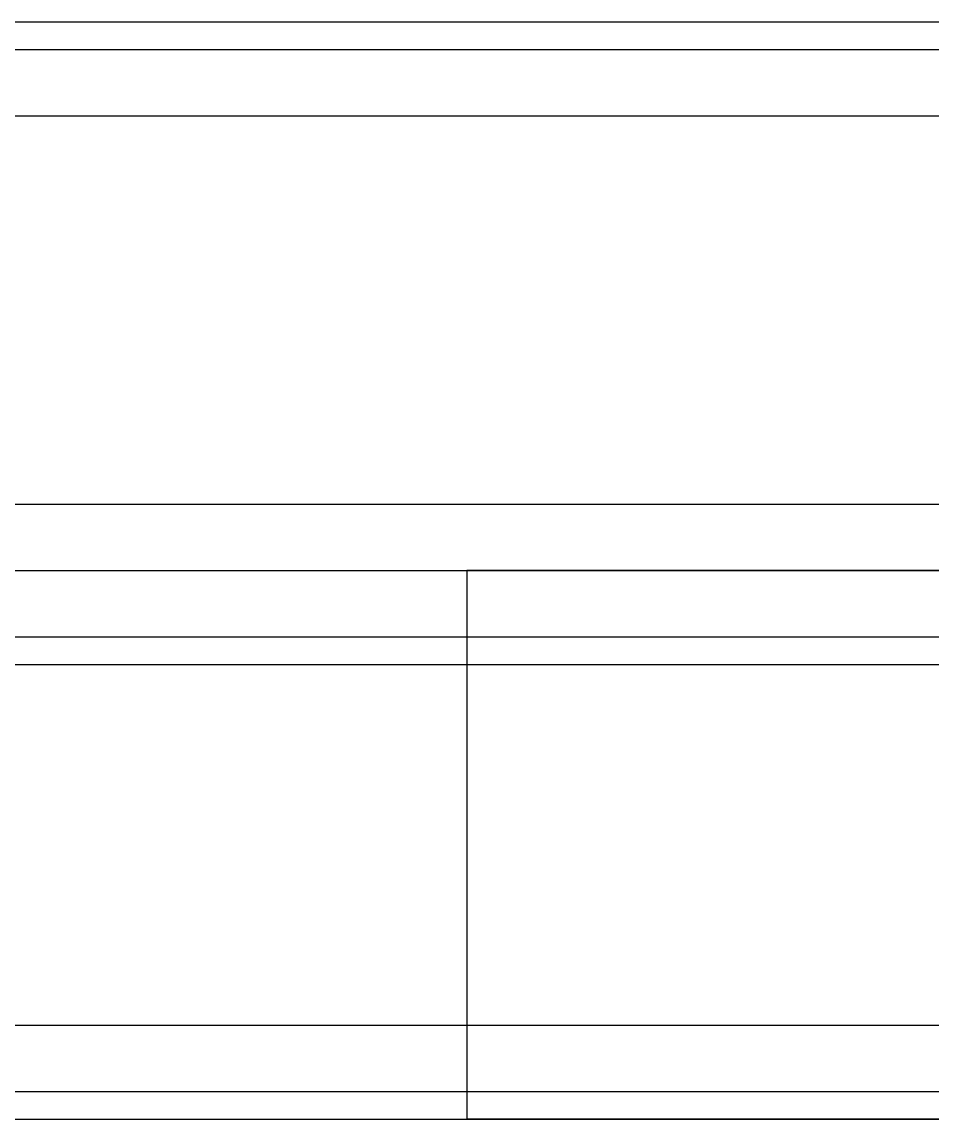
# Model space of a CAD drawing. Header units: millimetres. Extents: x -2000 to 0, y -2 to 2.
# Drawn here: x -979.576 to -975.636, y -2.375 to 2.375 of the extents above; entities that cross this region are included whole.
import ezdxf

# ---------------------------------------------------------------- set-up
doc = ezdxf.new("R2010")
doc.units = ezdxf.units.MM
doc.header["$MEASUREMENT"] = 0
doc.layers.add('2 Meter Open Rail', color=7, linetype='Continuous')

msp = doc.modelspace()

# ---------------------------------------------------------------- linework, layer by layer
at = {"layer": '2 Meter Open Rail', "lineweight": 30}
for p, q in [((-1000, 2.375, 69.9355), (0, 2.375, 69.9355)), ((-2000, 2.375, 20.122), (0, 2.375, 20.122)), ((-2000, 2.375, 19.9355), (0, 2.375, 19.9355)), ((-1000, 2.375, 70.122), (0, 2.375, 70.122)), ((-2000, 2.256, 20.4094), (0, 2.256, 20.4094)), ((-1000, 2.256, 70.4094), (0, 2.256, 70.4094)), ((-2000, 1.9686, 19.5291), (0, 1.9686, 19.5291)), ((-1000, 1.9686, 69.5291), (0, 1.9686, 69.5291)), ((-2000, 0.2874, 22.378), (0, 0.2874, 22.378)), ((-1000, 0.2874, 72.378), (0, 0.2874, 72.378)), ((-2000, 0, 19.5291), (0, 0, 19.5291)), ((-1000, 0, 69.5291), (0, 0, 69.5291)), ((-977.2544, 0, 64.4972), (-977.2892, 0, 64.4393)), ((-977.218, 0, 64.5544), (-977.2544, 0, 64.4972)), ((-977.1801, 0, 64.6108), (-977.218, 0, 64.5544)), ((-977.1407, 0, 64.6663), (-977.1801, 0, 64.6108)), ((-977.0997, 0, 64.721), (-977.1407, 0, 64.6663)), ((-977.0573, 0, 64.7746), (-977.0997, 0, 64.721)), ((-977.0135, 0, 64.8272), (-977.0573, 0, 64.7746)), ((-976.9683, 0, 64.8787), (-977.0135, 0, 64.8272)), ((-976.9217, 0, 64.929), (-976.9683, 0, 64.8787)), ((-976.8738, 0, 64.9781), (-976.9217, 0, 64.929)), ((-976.8247, 0, 65.026), (-976.8738, 0, 64.9781)), ((-976.7744, 0, 65.0726), (-976.8247, 0, 65.026)), ((-976.7229, 0, 65.1178), (-976.7744, 0, 65.0726)), ((-976.6703, 0, 65.1616), (-976.7229, 0, 65.1178)), ((-976.6167, 0, 65.204), (-976.6703, 0, 65.1616)), ((-976.562, 0, 65.245), (-976.6167, 0, 65.204)), ((-976.5065, 0, 65.2844), (-976.562, 0, 65.245)), ((-976.4501, 0, 65.3223), (-976.5065, 0, 65.2844)), ((-976.3929, 0, 65.3587), (-976.4501, 0, 65.3223)), ((-976.335, 0, 65.3935), (-976.3929, 0, 65.3587)), ((-976.2764, 0, 65.4267), (-976.335, 0, 65.3935)), ((-976.2171, 0, 65.4583), (-976.2764, 0, 65.4267)), ((-976.1574, 0, 65.4882), (-976.2171, 0, 65.4583)), ((-976.0971, 0, 65.5165), (-976.1574, 0, 65.4882)), ((-976.0365, 0, 65.5432), (-976.0971, 0, 65.5165)), ((-975.9755, 0, 65.5682), (-976.0365, 0, 65.5432)), ((-975.9142, 0, 65.5916), (-975.9755, 0, 65.5682)), ((-975.8526, 0, 65.6134), (-975.9142, 0, 65.5916)), ((-975.791, 0, 65.6335), (-975.8526, 0, 65.6134)), ((-975.7292, 0, 65.652), (-975.791, 0, 65.6335)), ((-975.6673, 0, 65.6689), (-975.7292, 0, 65.652)), ((-975.6055, 0, 65.6842), (-975.6673, 0, 65.6689)), ((-2000, 0, 0.4064), (0, 0, 0.4064)), ((-1000, 0, 50.4064), (0, 0, 50.4064)), ((-977.6493, 0, 13.1631), (-977.65, 0, 6.4043)), ((-977.65, 0, 6.4043), (-977.6493, 0, 6.3455)), ((-977.65, 0, 6.4043), (-977.65, -2.375, 6.4043)), ((-977.65, 0, 13.1043), (-977.65, -2.375, 13.1043)), ((-977.6493, 0, 63.1631), (-977.65, 0, 56.4043)), ((-977.65, 0, 56.4043), (-977.6493, 0, 56.3455)), ((-977.65, 0, 56.4043), (-977.65, -2.375, 56.4043)), ((-977.65, 0, 63.1043), (-977.65, -2.375, 63.1043)), ((-977.6474, 0, 13.2224), (-977.6493, 0, 13.1631)), ((-977.6493, 0, 6.3455), (-977.6474, 0, 6.2862)), ((-977.6474, 0, 63.2224), (-977.6493, 0, 63.1631)), ((-977.6493, 0, 56.3455), (-977.6474, 0, 56.2862)), ((-977.644, 0, 13.2822), (-977.6474, 0, 13.2224)), ((-977.6474, 0, 6.2862), (-977.644, 0, 6.2264)), ((-977.644, 0, 63.2822), (-977.6474, 0, 63.2224)), ((-977.6474, 0, 56.2862), (-977.644, 0, 56.2264)), ((-977.6393, 0, 13.3424), (-977.644, 0, 13.2822)), ((-977.644, 0, 6.2264), (-977.6393, 0, 6.1662)), ((-977.6393, 0, 63.3424), (-977.644, 0, 63.2822)), ((-977.644, 0, 56.2264), (-977.6393, 0, 56.1662)), ((-977.6331, 0, 13.403), (-977.6393, 0, 13.3424)), ((-977.6393, 0, 6.1662), (-977.6331, 0, 6.1056)), ((-977.6331, 0, 63.403), (-977.6393, 0, 63.3424)), ((-977.6393, 0, 56.1662), (-977.6331, 0, 56.1056)), ((-977.6255, 0, 13.4639), (-977.6331, 0, 13.403)), ((-977.6331, 0, 6.1056), (-977.6255, 0, 6.0447)), ((-977.6255, 0, 63.4639), (-977.6331, 0, 63.403)), ((-977.6331, 0, 56.1056), (-977.6255, 0, 56.0447)), ((-977.6164, 0, 13.5251), (-977.6255, 0, 13.4639)), ((-977.6255, 0, 6.0447), (-977.6164, 0, 5.9835)), ((-977.6164, 0, 63.5251), (-977.6255, 0, 63.4639)), ((-977.6255, 0, 56.0447), (-977.6164, 0, 55.9835)), ((-977.6058, 0, 13.5865), (-977.6164, 0, 13.5251)), ((-977.6164, 0, 5.9835), (-977.6058, 0, 5.9221)), ((-977.6058, 0, 63.5865), (-977.6164, 0, 63.5251)), ((-977.6164, 0, 55.9835), (-977.6058, 0, 55.9221)), ((-977.5936, 0, 13.6481), (-977.6058, 0, 13.5865)), ((-977.6058, 0, 5.9221), (-977.5936, 0, 5.8605)), ((-977.5936, 0, 63.6481), (-977.6058, 0, 63.5865)), ((-977.6058, 0, 55.9221), (-977.5936, 0, 55.8605)), ((-977.5799, 0, 13.7098), (-977.5936, 0, 13.6481)), ((-977.5936, 0, 5.8605), (-977.5799, 0, 5.7988)), ((-977.5799, 0, 63.7098), (-977.5936, 0, 63.6481)), ((-977.5936, 0, 55.8605), (-977.5799, 0, 55.7988)), ((-977.5646, 0, 13.7716), (-977.5799, 0, 13.7098)), ((-977.5799, 0, 5.7988), (-977.5646, 0, 5.737)), ((-977.5646, 0, 63.7716), (-977.5799, 0, 63.7098)), ((-977.5799, 0, 55.7988), (-977.5646, 0, 55.737)), ((-977.5477, 0, 13.8335), (-977.5646, 0, 13.7716)), ((-977.5646, 0, 5.737), (-977.5477, 0, 5.6751)), ((-977.5477, 0, 63.8335), (-977.5646, 0, 63.7716)), ((-977.5646, 0, 55.737), (-977.5477, 0, 55.6751)), ((-977.5292, 0, 13.8953), (-977.5477, 0, 13.8335)), ((-977.5477, 0, 5.6751), (-977.5292, 0, 5.6133)), ((-977.5292, 0, 63.8953), (-977.5477, 0, 63.8335)), ((-977.5477, 0, 55.6751), (-977.5292, 0, 55.6133)), ((-977.5091, 0, 13.9569), (-977.5292, 0, 13.8953)), ((-977.5292, 0, 5.6133), (-977.5091, 0, 5.5517)), ((-977.5091, 0, 63.9569), (-977.5292, 0, 63.8953)), ((-977.5292, 0, 55.6133), (-977.5091, 0, 55.5517)), ((-977.4873, 0, 14.0185), (-977.5091, 0, 13.9569)), ((-977.5091, 0, 5.5517), (-977.4873, 0, 5.4901)), ((-977.4873, 0, 64.0185), (-977.5091, 0, 63.9569)), ((-977.5091, 0, 55.5517), (-977.4873, 0, 55.4901)), ((-977.4639, 0, 14.0798), (-977.4873, 0, 14.0185)), ((-977.4873, 0, 5.4901), (-977.4639, 0, 5.4288)), ((-977.4639, 0, 64.0798), (-977.4873, 0, 64.0185)), ((-977.4873, 0, 55.4901), (-977.4639, 0, 55.4288)), ((-977.4389, 0, 14.1408), (-977.4639, 0, 14.0798)), ((-977.4639, 0, 5.4288), (-977.4389, 0, 5.3678)), ((-977.4389, 0, 64.1408), (-977.4639, 0, 64.0798)), ((-977.4639, 0, 55.4288), (-977.4389, 0, 55.3678)), ((-977.4122, 0, 14.2014), (-977.4389, 0, 14.1408)), ((-977.4389, 0, 5.3678), (-977.4122, 0, 5.3072)), ((-977.4122, 0, 64.2014), (-977.4389, 0, 64.1408)), ((-977.4389, 0, 55.3678), (-977.4122, 0, 55.3072)), ((-977.3839, 0, 14.2617), (-977.4122, 0, 14.2014)), ((-977.4122, 0, 5.3072), (-977.3839, 0, 5.2469)), ((-977.3839, 0, 64.2617), (-977.4122, 0, 64.2014)), ((-977.4122, 0, 55.3072), (-977.3839, 0, 55.2469)), ((-977.354, 0, 14.3214), (-977.3839, 0, 14.2617)), ((-977.3839, 0, 5.2469), (-977.354, 0, 5.1872)), ((-977.354, 0, 64.3214), (-977.3839, 0, 64.2617)), ((-977.3839, 0, 55.2469), (-977.354, 0, 55.1872)), ((-977.3224, 0, 14.3807), (-977.354, 0, 14.3214)), ((-977.354, 0, 5.1872), (-977.3224, 0, 5.1279)), ((-977.3224, 0, 64.3807), (-977.354, 0, 64.3214)), ((-977.354, 0, 55.1872), (-977.3224, 0, 55.1279)), ((-977.2892, 0, 14.4393), (-977.3224, 0, 14.3807)), ((-977.3224, 0, 5.1279), (-977.2892, 0, 5.0693)), ((-977.2892, 0, 64.4393), (-977.3224, 0, 64.3807)), ((-977.3224, 0, 55.1279), (-977.2892, 0, 55.0693)), ((-977.2544, 0, 14.4972), (-977.2892, 0, 14.4393)), ((-977.2892, 0, 5.0693), (-977.2544, 0, 5.0114)), ((-977.2892, 0, 55.0693), (-977.2544, 0, 55.0114)), ((-977.218, 0, 14.5544), (-977.2544, 0, 14.4972)), ((-977.2544, 0, 5.0114), (-977.218, 0, 4.9542)), ((-977.2544, 0, 55.0114), (-977.218, 0, 54.9542)), ((-977.1801, 0, 14.6108), (-977.218, 0, 14.5544)), ((-977.218, 0, 4.9542), (-977.1801, 0, 4.8978)), ((-977.218, 0, 54.9542), (-977.1801, 0, 54.8978)), ((-977.1407, 0, 14.6663), (-977.1801, 0, 14.6108)), ((-977.1801, 0, 4.8978), (-977.1407, 0, 4.8423)), ((-977.1801, 0, 54.8978), (-977.1407, 0, 54.8423)), ((-977.0997, 0, 14.721), (-977.1407, 0, 14.6663)), ((-977.1407, 0, 4.8423), (-977.0997, 0, 4.7876)), ((-977.1407, 0, 54.8423), (-977.0997, 0, 54.7876)), ((-977.0573, 0, 14.7746), (-977.0997, 0, 14.721)), ((-977.0997, 0, 4.7876), (-977.0573, 0, 4.734)), ((-977.0997, 0, 54.7876), (-977.0573, 0, 54.734)), ((-977.0135, 0, 14.8272), (-977.0573, 0, 14.7746)), ((-977.0573, 0, 4.734), (-977.0135, 0, 4.6814)), ((-977.0573, 0, 54.734), (-977.0135, 0, 54.6814)), ((-976.9683, 0, 14.8787), (-977.0135, 0, 14.8272)), ((-977.0135, 0, 4.6814), (-976.9683, 0, 4.6299)), ((-977.0135, 0, 54.6814), (-976.9683, 0, 54.6299)), ((-976.9217, 0, 14.929), (-976.9683, 0, 14.8787)), ((-976.9683, 0, 4.6299), (-976.9217, 0, 4.5796)), ((-976.9683, 0, 54.6299), (-976.9217, 0, 54.5796)), ((-976.8738, 0, 14.9781), (-976.9217, 0, 14.929)), ((-976.9217, 0, 4.5796), (-976.8738, 0, 4.5305)), ((-976.9217, 0, 54.5796), (-976.8738, 0, 54.5305)), ((-976.8247, 0, 15.026), (-976.8738, 0, 14.9781)), ((-976.8738, 0, 4.5305), (-976.8247, 0, 4.4826)), ((-976.8738, 0, 54.5305), (-976.8247, 0, 54.4826)), ((-976.7744, 0, 15.0726), (-976.8247, 0, 15.026)), ((-976.8247, 0, 4.4826), (-976.7744, 0, 4.436)), ((-976.8247, 0, 54.4826), (-976.7744, 0, 54.436)), ((-976.7229, 0, 15.1178), (-976.7744, 0, 15.0726)), ((-976.7744, 0, 4.436), (-976.7229, 0, 4.3908)), ((-976.7744, 0, 54.436), (-976.7229, 0, 54.3908)), ((-976.6703, 0, 15.1616), (-976.7229, 0, 15.1178)), ((-976.7229, 0, 4.3908), (-976.6703, 0, 4.347)), ((-976.7229, 0, 54.3908), (-976.6703, 0, 54.347)), ((-976.6167, 0, 15.204), (-976.6703, 0, 15.1616)), ((-976.6703, 0, 4.347), (-976.6167, 0, 4.3046)), ((-976.6703, 0, 54.347), (-976.6167, 0, 54.3046)), ((-976.562, 0, 15.245), (-976.6167, 0, 15.204)), ((-976.6167, 0, 4.3046), (-976.562, 0, 4.2636)), ((-976.6167, 0, 54.3046), (-976.562, 0, 54.2636)), ((-976.5065, 0, 15.2844), (-976.562, 0, 15.245)), ((-976.562, 0, 4.2636), (-976.5065, 0, 4.2242)), ((-976.562, 0, 54.2636), (-976.5065, 0, 54.2242)), ((-976.4501, 0, 15.3223), (-976.5065, 0, 15.2844)), ((-976.5065, 0, 4.2242), (-976.4501, 0, 4.1863)), ((-976.5065, 0, 54.2242), (-976.4501, 0, 54.1863)), ((-976.3929, 0, 15.3587), (-976.4501, 0, 15.3223)), ((-976.4501, 0, 4.1863), (-976.3929, 0, 4.1499)), ((-976.4501, 0, 54.1863), (-976.3929, 0, 54.1499)), ((-976.335, 0, 15.3935), (-976.3929, 0, 15.3587)), ((-976.3929, 0, 4.1499), (-976.335, 0, 4.1151)), ((-976.3929, 0, 54.1499), (-976.335, 0, 54.1151)), ((-976.2764, 0, 15.4267), (-976.335, 0, 15.3935)), ((-976.335, 0, 4.1151), (-976.2764, 0, 4.0819)), ((-976.335, 0, 54.1151), (-976.2764, 0, 54.0819)), ((-976.2171, 0, 15.4583), (-976.2764, 0, 15.4267)), ((-976.2764, 0, 4.0819), (-976.2171, 0, 4.0503)), ((-976.2764, 0, 54.0819), (-976.2171, 0, 54.0503)), ((-976.1574, 0, 15.4882), (-976.2171, 0, 15.4583)), ((-976.2171, 0, 4.0503), (-976.1574, 0, 4.0204)), ((-976.2171, 0, 54.0503), (-976.1574, 0, 54.0204)), ((-976.0971, 0, 15.5165), (-976.1574, 0, 15.4882)), ((-976.1574, 0, 4.0204), (-976.0971, 0, 3.9921)), ((-976.1574, 0, 54.0204), (-976.0971, 0, 53.9921)), ((-976.0365, 0, 15.5432), (-976.0971, 0, 15.5165)), ((-976.0971, 0, 3.9921), (-976.0365, 0, 3.9654)), ((-976.0971, 0, 53.9921), (-976.0365, 0, 53.9654)), ((-975.9755, 0, 15.5682), (-976.0365, 0, 15.5432)), ((-976.0365, 0, 3.9654), (-975.9755, 0, 3.9404)), ((-976.0365, 0, 53.9654), (-975.9755, 0, 53.9404)), ((-975.9142, 0, 15.5916), (-975.9755, 0, 15.5682)), ((-975.9755, 0, 3.9404), (-975.9142, 0, 3.917)), ((-975.9755, 0, 53.9404), (-975.9142, 0, 53.917)), ((-975.8526, 0, 15.6134), (-975.9142, 0, 15.5916)), ((-975.9142, 0, 3.917), (-975.8526, 0, 3.8952)), ((-975.9142, 0, 53.917), (-975.8526, 0, 53.8952)), ((-975.791, 0, 15.6335), (-975.8526, 0, 15.6134)), ((-975.8526, 0, 3.8952), (-975.791, 0, 3.8751)), ((-975.8526, 0, 53.8952), (-975.791, 0, 53.8751)), ((-975.7292, 0, 15.652), (-975.791, 0, 15.6335)), ((-975.791, 0, 3.8751), (-975.7292, 0, 3.8566)), ((-975.791, 0, 53.8751), (-975.7292, 0, 53.8566)), ((-975.6673, 0, 15.6689), (-975.7292, 0, 15.652)), ((-975.7292, 0, 3.8566), (-975.6673, 0, 3.8397)), ((-975.7292, 0, 53.8566), (-975.6673, 0, 53.8397)), ((-975.6055, 0, 15.6842), (-975.6673, 0, 15.6689)), ((-975.6673, 0, 3.8397), (-975.6055, 0, 3.8244)), ((-975.6673, 0, 53.8397), (-975.6055, 0, 53.8244)), ((-2000, -0.2874, 22.378), (0, -0.2874, 22.378)), ((-1000, -0.2874, 72.378), (0, -0.2874, 72.378)), ((-2000, -0.4064), (0, -0.4064)), ((-1000, -0.4064, 50), (0, -0.4064, 50)), ((-2000, -1.9686), (0, -1.9686)), ((-1000, -1.9686, 50), (0, -1.9686, 50)), ((-2000, -2.256, 20.4094), (0, -2.256, 20.4094)), ((-1000, -2.256, 70.4094), (0, -2.256, 70.4094)), ((-2000, -2.375, 0.4064), (0, -2.375, 0.4064)), ((-2000, -2.375, 20.122), (0, -2.375, 20.122)), ((-1000, -2.375, 50.4064), (0, -2.375, 50.4064)), ((-1000, -2.375, 70.122), (0, -2.375, 70.122)), ((-977.6493, -2.375, 6.3455), (-977.65, -2.375, 13.1043)), ((-977.65, -2.375, 13.1043), (-977.6493, -2.375, 13.1631)), ((-977.6493, -2.375, 56.3455), (-977.65, -2.375, 63.1043)), ((-977.65, -2.375, 63.1043), (-977.6493, -2.375, 63.1631)), ((-977.6474, -2.375, 6.2862), (-977.6493, -2.375, 6.3455)), ((-977.6493, -2.375, 13.1631), (-977.6474, -2.375, 13.2224)), ((-977.6474, -2.375, 56.2862), (-977.6493, -2.375, 56.3455)), ((-977.6493, -2.375, 63.1631), (-977.6474, -2.375, 63.2224)), ((-977.644, -2.375, 6.2264), (-977.6474, -2.375, 6.2862)), ((-977.6474, -2.375, 13.2224), (-977.644, -2.375, 13.2822)), ((-977.644, -2.375, 56.2264), (-977.6474, -2.375, 56.2862)), ((-977.6474, -2.375, 63.2224), (-977.644, -2.375, 63.2822)), ((-977.6393, -2.375, 6.1662), (-977.644, -2.375, 6.2264)), ((-977.644, -2.375, 13.2822), (-977.6393, -2.375, 13.3424)), ((-977.6393, -2.375, 56.1662), (-977.644, -2.375, 56.2264)), ((-977.644, -2.375, 63.2822), (-977.6393, -2.375, 63.3424)), ((-977.6331, -2.375, 6.1056), (-977.6393, -2.375, 6.1662)), ((-977.6393, -2.375, 13.3424), (-977.6331, -2.375, 13.403)), ((-977.6331, -2.375, 56.1056), (-977.6393, -2.375, 56.1662)), ((-977.6393, -2.375, 63.3424), (-977.6331, -2.375, 63.403)), ((-977.6255, -2.375, 6.0447), (-977.6331, -2.375, 6.1056)), ((-977.6331, -2.375, 13.403), (-977.6255, -2.375, 13.4639)), ((-977.6255, -2.375, 56.0447), (-977.6331, -2.375, 56.1056)), ((-977.6331, -2.375, 63.403), (-977.6255, -2.375, 63.4639)), ((-977.6164, -2.375, 5.9835), (-977.6255, -2.375, 6.0447)), ((-977.6255, -2.375, 13.4639), (-977.6164, -2.375, 13.5251)), ((-977.6164, -2.375, 55.9835), (-977.6255, -2.375, 56.0447)), ((-977.6255, -2.375, 63.4639), (-977.6164, -2.375, 63.5251)), ((-977.6058, -2.375, 5.9221), (-977.6164, -2.375, 5.9835)), ((-977.6164, -2.375, 13.5251), (-977.6058, -2.375, 13.5865)), ((-977.6058, -2.375, 55.9221), (-977.6164, -2.375, 55.9835)), ((-977.6164, -2.375, 63.5251), (-977.6058, -2.375, 63.5865)), ((-977.5936, -2.375, 5.8605), (-977.6058, -2.375, 5.9221)), ((-977.6058, -2.375, 13.5865), (-977.5936, -2.375, 13.6481)), ((-977.5936, -2.375, 55.8605), (-977.6058, -2.375, 55.9221)), ((-977.6058, -2.375, 63.5865), (-977.5936, -2.375, 63.6481)), ((-977.5799, -2.375, 5.7988), (-977.5936, -2.375, 5.8605)), ((-977.5936, -2.375, 13.6481), (-977.5799, -2.375, 13.7098)), ((-977.5799, -2.375, 55.7988), (-977.5936, -2.375, 55.8605)), ((-977.5936, -2.375, 63.6481), (-977.5799, -2.375, 63.7098)), ((-977.5646, -2.375, 5.737), (-977.5799, -2.375, 5.7988)), ((-977.5799, -2.375, 13.7098), (-977.5646, -2.375, 13.7716)), ((-977.5646, -2.375, 55.737), (-977.5799, -2.375, 55.7988)), ((-977.5799, -2.375, 63.7098), (-977.5646, -2.375, 63.7716)), ((-977.5477, -2.375, 5.6751), (-977.5646, -2.375, 5.737)), ((-977.5646, -2.375, 13.7716), (-977.5477, -2.375, 13.8335)), ((-977.5477, -2.375, 55.6751), (-977.5646, -2.375, 55.737)), ((-977.5646, -2.375, 63.7716), (-977.5477, -2.375, 63.8335)), ((-977.5292, -2.375, 5.6133), (-977.5477, -2.375, 5.6751)), ((-977.5477, -2.375, 13.8335), (-977.5292, -2.375, 13.8953)), ((-977.5292, -2.375, 55.6133), (-977.5477, -2.375, 55.6751)), ((-977.5477, -2.375, 63.8335), (-977.5292, -2.375, 63.8953)), ((-977.5091, -2.375, 5.5517), (-977.5292, -2.375, 5.6133)), ((-977.5292, -2.375, 13.8953), (-977.5091, -2.375, 13.9569)), ((-977.5091, -2.375, 55.5517), (-977.5292, -2.375, 55.6133)), ((-977.5292, -2.375, 63.8953), (-977.5091, -2.375, 63.9569)), ((-977.4873, -2.375, 5.4901), (-977.5091, -2.375, 5.5517)), ((-977.5091, -2.375, 13.9569), (-977.4873, -2.375, 14.0185)), ((-977.4873, -2.375, 55.4901), (-977.5091, -2.375, 55.5517)), ((-977.5091, -2.375, 63.9569), (-977.4873, -2.375, 64.0185)), ((-977.4639, -2.375, 5.4288), (-977.4873, -2.375, 5.4901)), ((-977.4873, -2.375, 14.0185), (-977.4639, -2.375, 14.0798)), ((-977.4639, -2.375, 55.4288), (-977.4873, -2.375, 55.4901)), ((-977.4873, -2.375, 64.0185), (-977.4639, -2.375, 64.0798)), ((-977.4389, -2.375, 5.3678), (-977.4639, -2.375, 5.4288)), ((-977.4639, -2.375, 14.0798), (-977.4389, -2.375, 14.1408)), ((-977.4389, -2.375, 55.3678), (-977.4639, -2.375, 55.4288)), ((-977.4639, -2.375, 64.0798), (-977.4389, -2.375, 64.1408)), ((-977.4122, -2.375, 5.3072), (-977.4389, -2.375, 5.3678)), ((-977.4389, -2.375, 14.1408), (-977.4122, -2.375, 14.2014)), ((-977.4122, -2.375, 55.3072), (-977.4389, -2.375, 55.3678)), ((-977.4389, -2.375, 64.1408), (-977.4122, -2.375, 64.2014)), ((-977.3839, -2.375, 5.2469), (-977.4122, -2.375, 5.3072)), ((-977.4122, -2.375, 14.2014), (-977.3839, -2.375, 14.2617)), ((-977.3839, -2.375, 55.2469), (-977.4122, -2.375, 55.3072)), ((-977.4122, -2.375, 64.2014), (-977.3839, -2.375, 64.2617)), ((-977.354, -2.375, 5.1872), (-977.3839, -2.375, 5.2469)), ((-977.3839, -2.375, 14.2617), (-977.354, -2.375, 14.3214)), ((-977.354, -2.375, 55.1872), (-977.3839, -2.375, 55.2469)), ((-977.3839, -2.375, 64.2617), (-977.354, -2.375, 64.3214)), ((-977.3224, -2.375, 5.1279), (-977.354, -2.375, 5.1872)), ((-977.354, -2.375, 14.3214), (-977.3224, -2.375, 14.3807)), ((-977.3224, -2.375, 55.1279), (-977.354, -2.375, 55.1872)), ((-977.354, -2.375, 64.3214), (-977.3224, -2.375, 64.3807)), ((-977.2892, -2.375, 5.0693), (-977.3224, -2.375, 5.1279)), ((-977.3224, -2.375, 14.3807), (-977.2892, -2.375, 14.4393)), ((-977.2892, -2.375, 55.0693), (-977.3224, -2.375, 55.1279)), ((-977.3224, -2.375, 64.3807), (-977.2892, -2.375, 64.4393)), ((-977.2544, -2.375, 5.0114), (-977.2892, -2.375, 5.0693)), ((-977.2892, -2.375, 14.4393), (-977.2544, -2.375, 14.4972)), ((-977.2544, -2.375, 55.0114), (-977.2892, -2.375, 55.0693)), ((-977.2892, -2.375, 64.4393), (-977.2544, -2.375, 64.4972)), ((-977.218, -2.375, 4.9542), (-977.2544, -2.375, 5.0114)), ((-977.2544, -2.375, 14.4972), (-977.218, -2.375, 14.5544)), ((-977.218, -2.375, 54.9542), (-977.2544, -2.375, 55.0114)), ((-977.2544, -2.375, 64.4972), (-977.218, -2.375, 64.5544)), ((-977.1801, -2.375, 4.8978), (-977.218, -2.375, 4.9542)), ((-977.218, -2.375, 14.5544), (-977.1801, -2.375, 14.6108)), ((-977.1801, -2.375, 54.8978), (-977.218, -2.375, 54.9542)), ((-977.218, -2.375, 64.5544), (-977.1801, -2.375, 64.6108)), ((-977.1407, -2.375, 4.8423), (-977.1801, -2.375, 4.8978)), ((-977.1801, -2.375, 14.6108), (-977.1407, -2.375, 14.6663)), ((-977.1407, -2.375, 54.8423), (-977.1801, -2.375, 54.8978)), ((-977.1801, -2.375, 64.6108), (-977.1407, -2.375, 64.6663)), ((-977.0997, -2.375, 4.7876), (-977.1407, -2.375, 4.8423)), ((-977.1407, -2.375, 14.6663), (-977.0997, -2.375, 14.721)), ((-977.0997, -2.375, 54.7876), (-977.1407, -2.375, 54.8423)), ((-977.1407, -2.375, 64.6663), (-977.0997, -2.375, 64.721)), ((-977.0573, -2.375, 4.734), (-977.0997, -2.375, 4.7876)), ((-977.0997, -2.375, 14.721), (-977.0573, -2.375, 14.7746)), ((-977.0573, -2.375, 54.734), (-977.0997, -2.375, 54.7876)), ((-977.0997, -2.375, 64.721), (-977.0573, -2.375, 64.7746)), ((-977.0135, -2.375, 4.6814), (-977.0573, -2.375, 4.734)), ((-977.0573, -2.375, 14.7746), (-977.0135, -2.375, 14.8272)), ((-977.0135, -2.375, 54.6814), (-977.0573, -2.375, 54.734)), ((-977.0573, -2.375, 64.7746), (-977.0135, -2.375, 64.8272)), ((-976.9683, -2.375, 4.6299), (-977.0135, -2.375, 4.6814)), ((-977.0135, -2.375, 14.8272), (-976.9683, -2.375, 14.8787)), ((-976.9683, -2.375, 54.6299), (-977.0135, -2.375, 54.6814)), ((-977.0135, -2.375, 64.8272), (-976.9683, -2.375, 64.8787)), ((-976.9217, -2.375, 4.5796), (-976.9683, -2.375, 4.6299)), ((-976.9683, -2.375, 14.8787), (-976.9217, -2.375, 14.929)), ((-976.9217, -2.375, 54.5796), (-976.9683, -2.375, 54.6299)), ((-976.9683, -2.375, 64.8787), (-976.9217, -2.375, 64.929)), ((-976.8738, -2.375, 4.5305), (-976.9217, -2.375, 4.5796)), ((-976.9217, -2.375, 14.929), (-976.8738, -2.375, 14.9781)), ((-976.8738, -2.375, 54.5305), (-976.9217, -2.375, 54.5796)), ((-976.9217, -2.375, 64.929), (-976.8738, -2.375, 64.9781)), ((-976.8247, -2.375, 4.4826), (-976.8738, -2.375, 4.5305)), ((-976.8738, -2.375, 14.9781), (-976.8247, -2.375, 15.026)), ((-976.8247, -2.375, 54.4826), (-976.8738, -2.375, 54.5305)), ((-976.8738, -2.375, 64.9781), (-976.8247, -2.375, 65.026)), ((-976.7744, -2.375, 4.436), (-976.8247, -2.375, 4.4826)), ((-976.8247, -2.375, 15.026), (-976.7744, -2.375, 15.0726)), ((-976.7744, -2.375, 54.436), (-976.8247, -2.375, 54.4826)), ((-976.8247, -2.375, 65.026), (-976.7744, -2.375, 65.0726)), ((-976.7229, -2.375, 4.3908), (-976.7744, -2.375, 4.436)), ((-976.7744, -2.375, 15.0726), (-976.7229, -2.375, 15.1178)), ((-976.7229, -2.375, 54.3908), (-976.7744, -2.375, 54.436)), ((-976.7744, -2.375, 65.0726), (-976.7229, -2.375, 65.1178)), ((-976.6703, -2.375, 4.347), (-976.7229, -2.375, 4.3908)), ((-976.7229, -2.375, 15.1178), (-976.6703, -2.375, 15.1616)), ((-976.6703, -2.375, 54.347), (-976.7229, -2.375, 54.3908)), ((-976.7229, -2.375, 65.1178), (-976.6703, -2.375, 65.1616)), ((-976.6167, -2.375, 4.3046), (-976.6703, -2.375, 4.347)), ((-976.6703, -2.375, 15.1616), (-976.6167, -2.375, 15.204)), ((-976.6167, -2.375, 54.3046), (-976.6703, -2.375, 54.347)), ((-976.6703, -2.375, 65.1616), (-976.6167, -2.375, 65.204)), ((-976.562, -2.375, 4.2636), (-976.6167, -2.375, 4.3046)), ((-976.6167, -2.375, 15.204), (-976.562, -2.375, 15.245)), ((-976.562, -2.375, 54.2636), (-976.6167, -2.375, 54.3046)), ((-976.6167, -2.375, 65.204), (-976.562, -2.375, 65.245)), ((-976.5065, -2.375, 4.2242), (-976.562, -2.375, 4.2636)), ((-976.562, -2.375, 15.245), (-976.5065, -2.375, 15.2844)), ((-976.5065, -2.375, 54.2242), (-976.562, -2.375, 54.2636)), ((-976.562, -2.375, 65.245), (-976.5065, -2.375, 65.2844)), ((-976.4501, -2.375, 4.1863), (-976.5065, -2.375, 4.2242)), ((-976.5065, -2.375, 15.2844), (-976.4501, -2.375, 15.3223)), ((-976.4501, -2.375, 54.1863), (-976.5065, -2.375, 54.2242)), ((-976.5065, -2.375, 65.2844), (-976.4501, -2.375, 65.3223)), ((-976.3929, -2.375, 4.1499), (-976.4501, -2.375, 4.1863)), ((-976.4501, -2.375, 15.3223), (-976.3929, -2.375, 15.3587)), ((-976.3929, -2.375, 54.1499), (-976.4501, -2.375, 54.1863)), ((-976.4501, -2.375, 65.3223), (-976.3929, -2.375, 65.3587)), ((-976.335, -2.375, 4.1151), (-976.3929, -2.375, 4.1499)), ((-976.3929, -2.375, 15.3587), (-976.335, -2.375, 15.3935)), ((-976.335, -2.375, 54.1151), (-976.3929, -2.375, 54.1499)), ((-976.3929, -2.375, 65.3587), (-976.335, -2.375, 65.3935)), ((-976.2764, -2.375, 4.0819), (-976.335, -2.375, 4.1151)), ((-976.335, -2.375, 15.3935), (-976.2764, -2.375, 15.4267)), ((-976.2764, -2.375, 54.0819), (-976.335, -2.375, 54.1151)), ((-976.335, -2.375, 65.3935), (-976.2764, -2.375, 65.4267)), ((-976.2171, -2.375, 4.0503), (-976.2764, -2.375, 4.0819)), ((-976.2764, -2.375, 15.4267), (-976.2171, -2.375, 15.4583)), ((-976.2171, -2.375, 54.0503), (-976.2764, -2.375, 54.0819)), ((-976.2764, -2.375, 65.4267), (-976.2171, -2.375, 65.4583)), ((-976.1574, -2.375, 4.0204), (-976.2171, -2.375, 4.0503)), ((-976.2171, -2.375, 15.4583), (-976.1574, -2.375, 15.4882)), ((-976.1574, -2.375, 54.0204), (-976.2171, -2.375, 54.0503)), ((-976.2171, -2.375, 65.4583), (-976.1574, -2.375, 65.4882)), ((-976.0971, -2.375, 3.9921), (-976.1574, -2.375, 4.0204)), ((-976.1574, -2.375, 15.4882), (-976.0971, -2.375, 15.5165)), ((-976.0971, -2.375, 53.9921), (-976.1574, -2.375, 54.0204)), ((-976.1574, -2.375, 65.4882), (-976.0971, -2.375, 65.5165)), ((-976.0365, -2.375, 3.9654), (-976.0971, -2.375, 3.9921)), ((-976.0971, -2.375, 15.5165), (-976.0365, -2.375, 15.5432)), ((-976.0365, -2.375, 53.9654), (-976.0971, -2.375, 53.9921)), ((-976.0971, -2.375, 65.5165), (-976.0365, -2.375, 65.5432)), ((-975.9755, -2.375, 3.9404), (-976.0365, -2.375, 3.9654)), ((-976.0365, -2.375, 15.5432), (-975.9755, -2.375, 15.5682)), ((-975.9755, -2.375, 53.9404), (-976.0365, -2.375, 53.9654)), ((-976.0365, -2.375, 65.5432), (-975.9755, -2.375, 65.5682)), ((-975.9142, -2.375, 3.917), (-975.9755, -2.375, 3.9404)), ((-975.9755, -2.375, 15.5682), (-975.9142, -2.375, 15.5916)), ((-975.9142, -2.375, 53.917), (-975.9755, -2.375, 53.9404)), ((-975.9755, -2.375, 65.5682), (-975.9142, -2.375, 65.5916)), ((-975.8526, -2.375, 3.8952), (-975.9142, -2.375, 3.917)), ((-975.9142, -2.375, 15.5916), (-975.8526, -2.375, 15.6134)), ((-975.8526, -2.375, 53.8952), (-975.9142, -2.375, 53.917)), ((-975.9142, -2.375, 65.5916), (-975.8526, -2.375, 65.6134)), ((-975.791, -2.375, 3.8751), (-975.8526, -2.375, 3.8952)), ((-975.8526, -2.375, 15.6134), (-975.791, -2.375, 15.6335)), ((-975.791, -2.375, 53.8751), (-975.8526, -2.375, 53.8952)), ((-975.8526, -2.375, 65.6134), (-975.791, -2.375, 65.6335)), ((-975.7292, -2.375, 3.8566), (-975.791, -2.375, 3.8751)), ((-975.791, -2.375, 15.6335), (-975.7292, -2.375, 15.652)), ((-975.7292, -2.375, 53.8566), (-975.791, -2.375, 53.8751)), ((-975.791, -2.375, 65.6335), (-975.7292, -2.375, 65.652)), ((-975.6673, -2.375, 3.8397), (-975.7292, -2.375, 3.8566)), ((-975.7292, -2.375, 15.652), (-975.6673, -2.375, 15.6689)), ((-975.6673, -2.375, 53.8397), (-975.7292, -2.375, 53.8566)), ((-975.7292, -2.375, 65.652), (-975.6673, -2.375, 65.6689)), ((-975.6055, -2.375, 3.8244), (-975.6673, -2.375, 3.8397)), ((-975.6673, -2.375, 15.6689), (-975.6055, -2.375, 15.6842)), ((-975.6055, -2.375, 53.8244), (-975.6673, -2.375, 53.8397)), ((-975.6673, -2.375, 65.6689), (-975.6055, -2.375, 65.6842))]:
    msp.add_line(p, q, dxfattribs=at)

doc.saveas('drawing.dxf')
